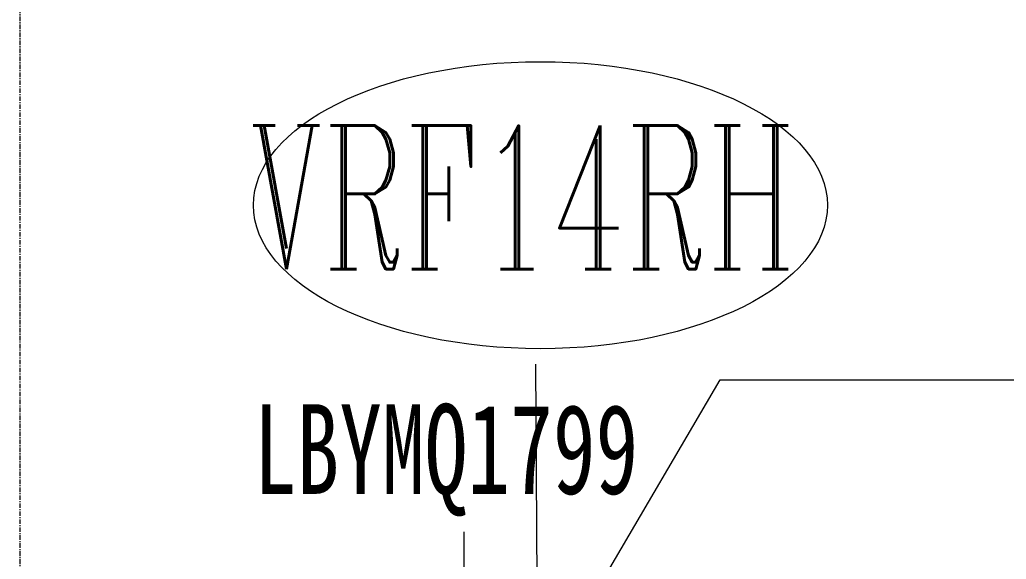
# Model space of a CAD drawing. Header units: millimetres. Extents: x 147619 to 200208, y -27981 to 8299.
# Drawn here: x 165300 to 168050, y 1495 to 2998 of the extents above; entities that cross this region are included whole.
import ezdxf

# ---------------------------------------------------------------- set-up
doc = ezdxf.new("R2010")
doc.units = ezdxf.units.MM
doc.linetypes.add('轴网线', pattern=[22.24, 12.7, -3.18, 3.18, -3.18])
doc.layers.add('0-1', color=7, linetype='Continuous', lineweight=5)
doc.layers.add('M-EQPM-IDEN', color=7, linetype='Continuous', lineweight=5)
for name, color, linetype, lineweight, true_color in [('A-WALL-IDEN-1', 7, 'Continuous', 5, 0x5151ff), ('A-WALL-IDEN-2', 7, 'Continuous', 5, 0x515151), ('G-ANNO-TEXT-2', 3, 'Continuous', 5, 0x00ff00), ('M-EQPM-IDEN-1', 3, 'Continuous', 5, 0x00ff00), ('S-GRID-1', 7, '轴网线', 5, 0x5151ff)]:
    doc.layers.add(name, color=color, linetype=linetype, lineweight=lineweight, true_color=true_color)
doc.styles.add('Complex', font='complex_.ttf', dxfattribs={"width": 0.6, "height": 400})
doc.styles.add('仿宋_4', font='', dxfattribs={"width": 0.7, "height": 250})
doc.styles.get('仿宋_4').set_extended_font_data('FangSong')

# ---------------------------------------------------------------- blocks, each defined once
blk = doc.blocks.new('YXQH_AR_B9-20_rvt-1-10-003 三层空调通风平面图')
at = {"layer": 'A-WALL-IDEN-1'}
blk.add_line((166538.6, 550), (166538.6, 1571.3), dxfattribs=at)
at = {"layer": 'S-GRID-1'}
blk.add_line((165300, 7499.5), (165300, -27181.2), dxfattribs=at)
at = {"layer": 'A-WALL-IDEN-2', "insert": (165952.7, 1926.9), "char_height": 250, "width": 1414.177, "attachment_point": 1, "style": '仿宋_4'}
blk.add_mtext('LBYMQ1799', dxfattribs=at)
blk = doc.blocks.new('TJ_设备标注-样式二 - 封闭式-586405-10-003 三层空调通风平面图')
at = {"layer": 'M-EQPM-IDEN'}
blk.add_ellipse((0.458, 0.2), major_axis=(-8, 0), ratio=0.5, dxfattribs=at)

msp = doc.modelspace()

# ---------------------------------------------------------------- linework, layer by layer
at = {"layer": 'G-ANNO-TEXT-2'}
for p, q in [((165504.8, -992.8), (167252.3, 1995.2)), ((167252.3, 1995.2), (168103.3, 1995.2))]:
    msp.add_line(p, q, dxfattribs=at)
at = {"layer": 'M-EQPM-IDEN'}
msp.add_line((166750, -177.3), (166739.1, 2038.7), dxfattribs=at)

# ---------------------------------------------------------------- block references
at = {"layer": '0-1'}
msp.add_blockref('YXQH_AR_B9-20_rvt-1-10-003 三层空调通风平面图', (0, 0), dxfattribs=at)
at = {"layer": 'M-EQPM-IDEN', "xscale": 99.99999999999993, "yscale": 99.99999999999993, "zscale": 99.99999999999993}
msp.add_blockref('TJ_设备标注-样式二 - 封闭式-586405-10-003 三层空调通风平面图', (166705.6, 2461.4), dxfattribs=at)

# ---------------------------------------------------------------- texts
at = {"layer": 'M-EQPM-IDEN-1', "insert": (165940.4, 2703.3), "char_height": 400, "width": 1976.961, "attachment_point": 1, "style": 'Complex'}
msp.add_mtext('VRF14RH', dxfattribs=at)

doc.saveas('drawing.dxf')
